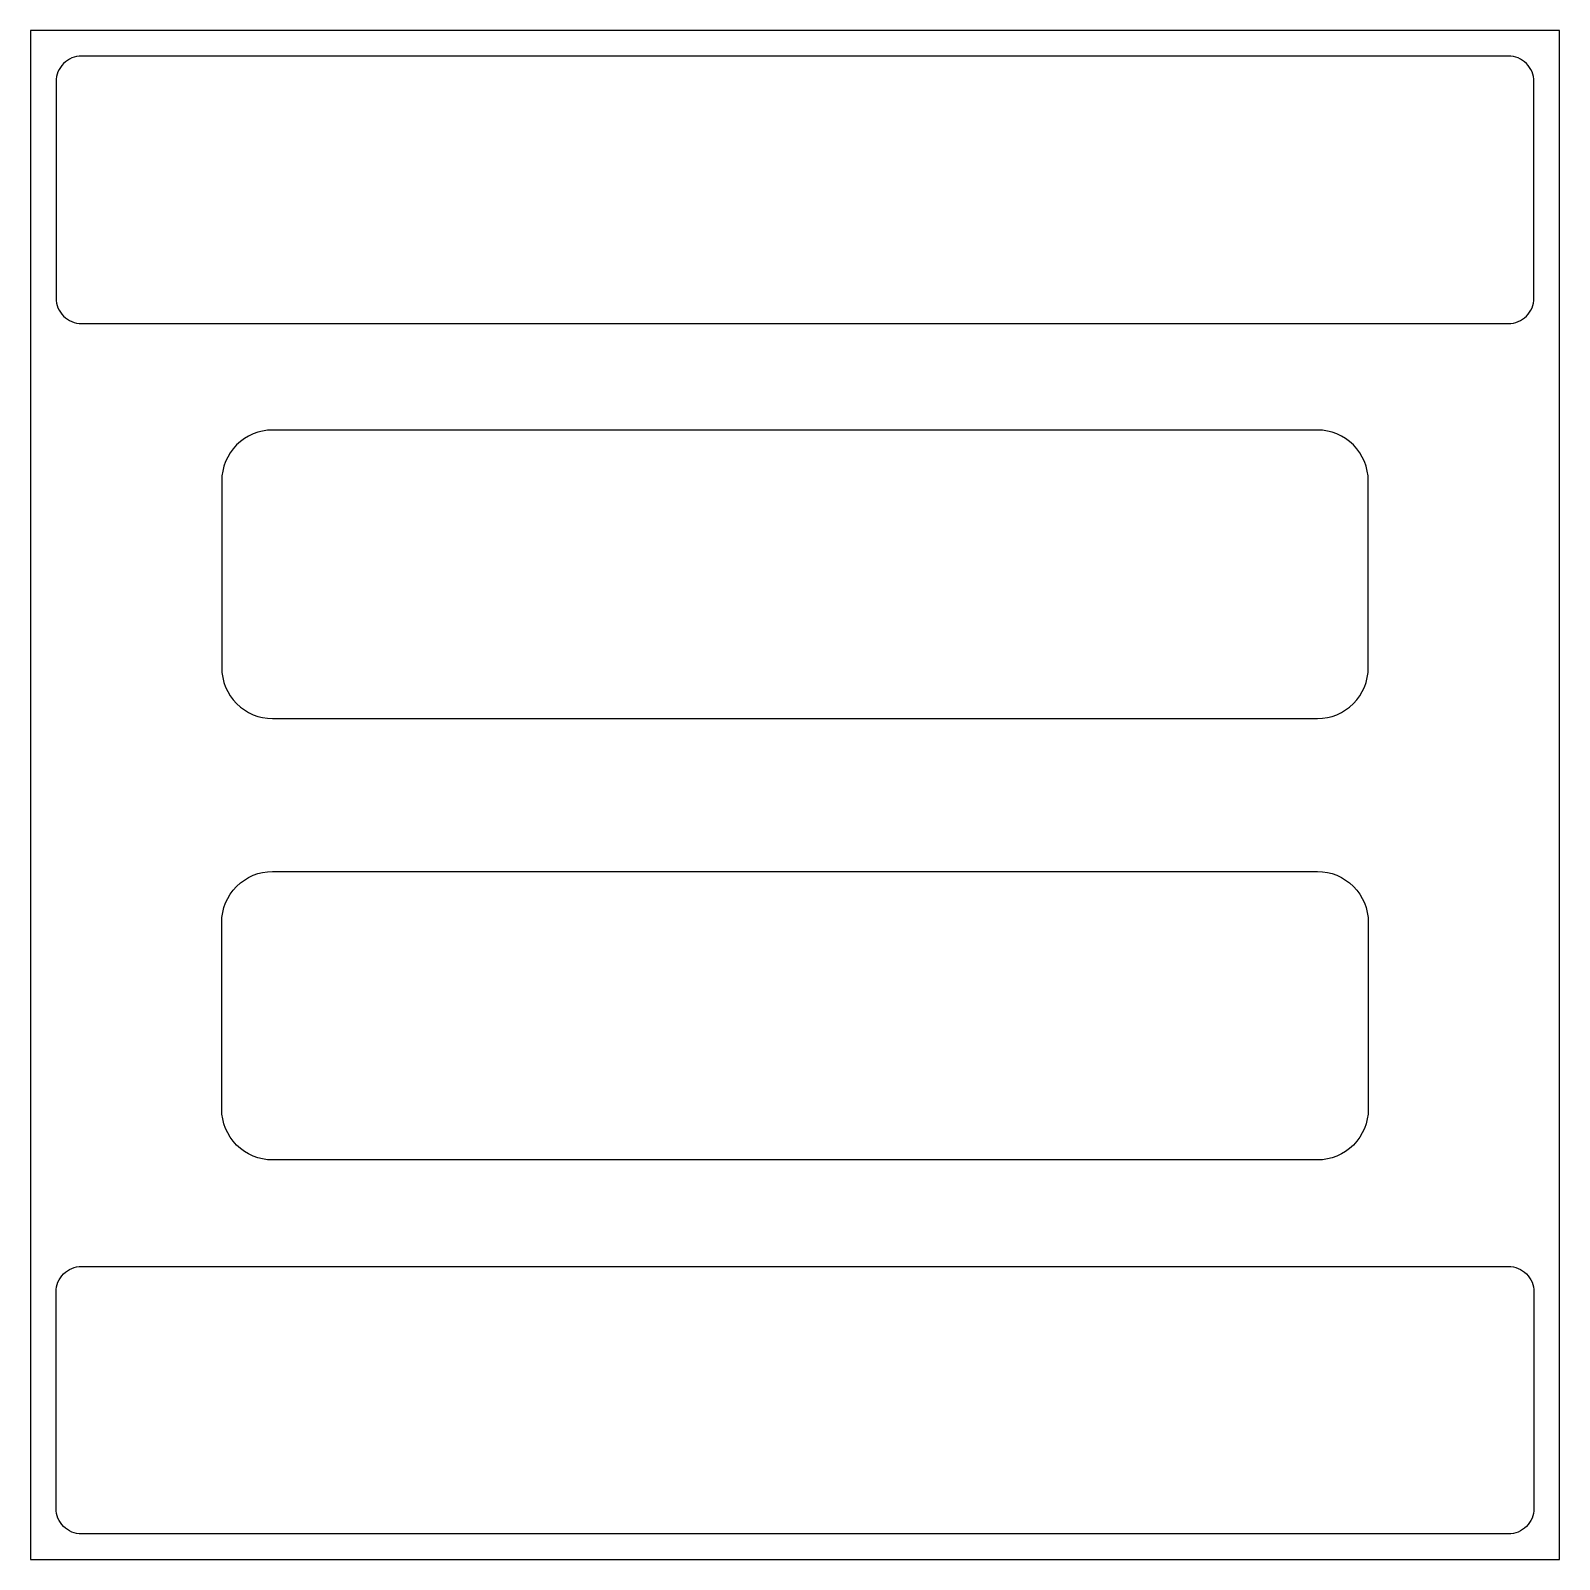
# Model space of a CAD drawing. Header units: inches. Extents: x -15 to 15, y -15 to 15.
import ezdxf

# ---------------------------------------------------------------- set-up
doc = ezdxf.new("R2010")
doc.units = ezdxf.units.IN
doc.header["$MEASUREMENT"] = 0
for name, color, linetype in [('contact_insulation', 9, 'Continuous'), ('recombination_slash_interlayer2', 6, 'Continuous'), ('substrate_extents', 7, 'Continuous')]:
    doc.layers.add(name, color=color, linetype=linetype)

msp = doc.modelspace()

# ---------------------------------------------------------------- linework, layer by layer
at = {"layer": 'contact_insulation'}
for points in [[(-14.5, 14), (-14.5, 9.75, 0.414214), (-14, 9.25), (14, 9.25, 0.414214), (14.5, 9.75), (14.5, 14, 0.414214), (14, 14.5), (-14, 14.5, 0.414214)], [(-14.5, -14), (-14.5, -9.75, -0.414214), (-14, -9.25), (14, -9.25, -0.414214), (14.5, -9.75), (14.5, -14, -0.414214), (14, -14.5), (-14, -14.5, -0.414214)]]:
    msp.add_lwpolyline(points, format="xyb", close=True, dxfattribs=at)
at = {"layer": 'recombination_slash_interlayer2'}
for points in [[(-11.25, 6.161), (-11.25, 2.5, 0.414214), (-10.25, 1.5), (10.25, 1.5, 0.414214), (11.25, 2.5), (11.25, 6.161, 0.414214), (10.25, 7.161), (-10.25, 7.161, 0.414214)], [(-11.25, -6.161), (-11.25, -2.5, -0.414214), (-10.25, -1.5), (10.25, -1.5, -0.414214), (11.25, -2.5), (11.25, -6.161, -0.414214), (10.25, -7.161), (-10.25, -7.161, -0.414214)]]:
    msp.add_lwpolyline(points, format="xyb", close=True, dxfattribs=at)
at = {"layer": 'substrate_extents'}
msp.add_lwpolyline([(-15, -15), (15, -15), (15, 15), (-15, 15)], close=True, dxfattribs=at)

doc.saveas('drawing.dxf')
